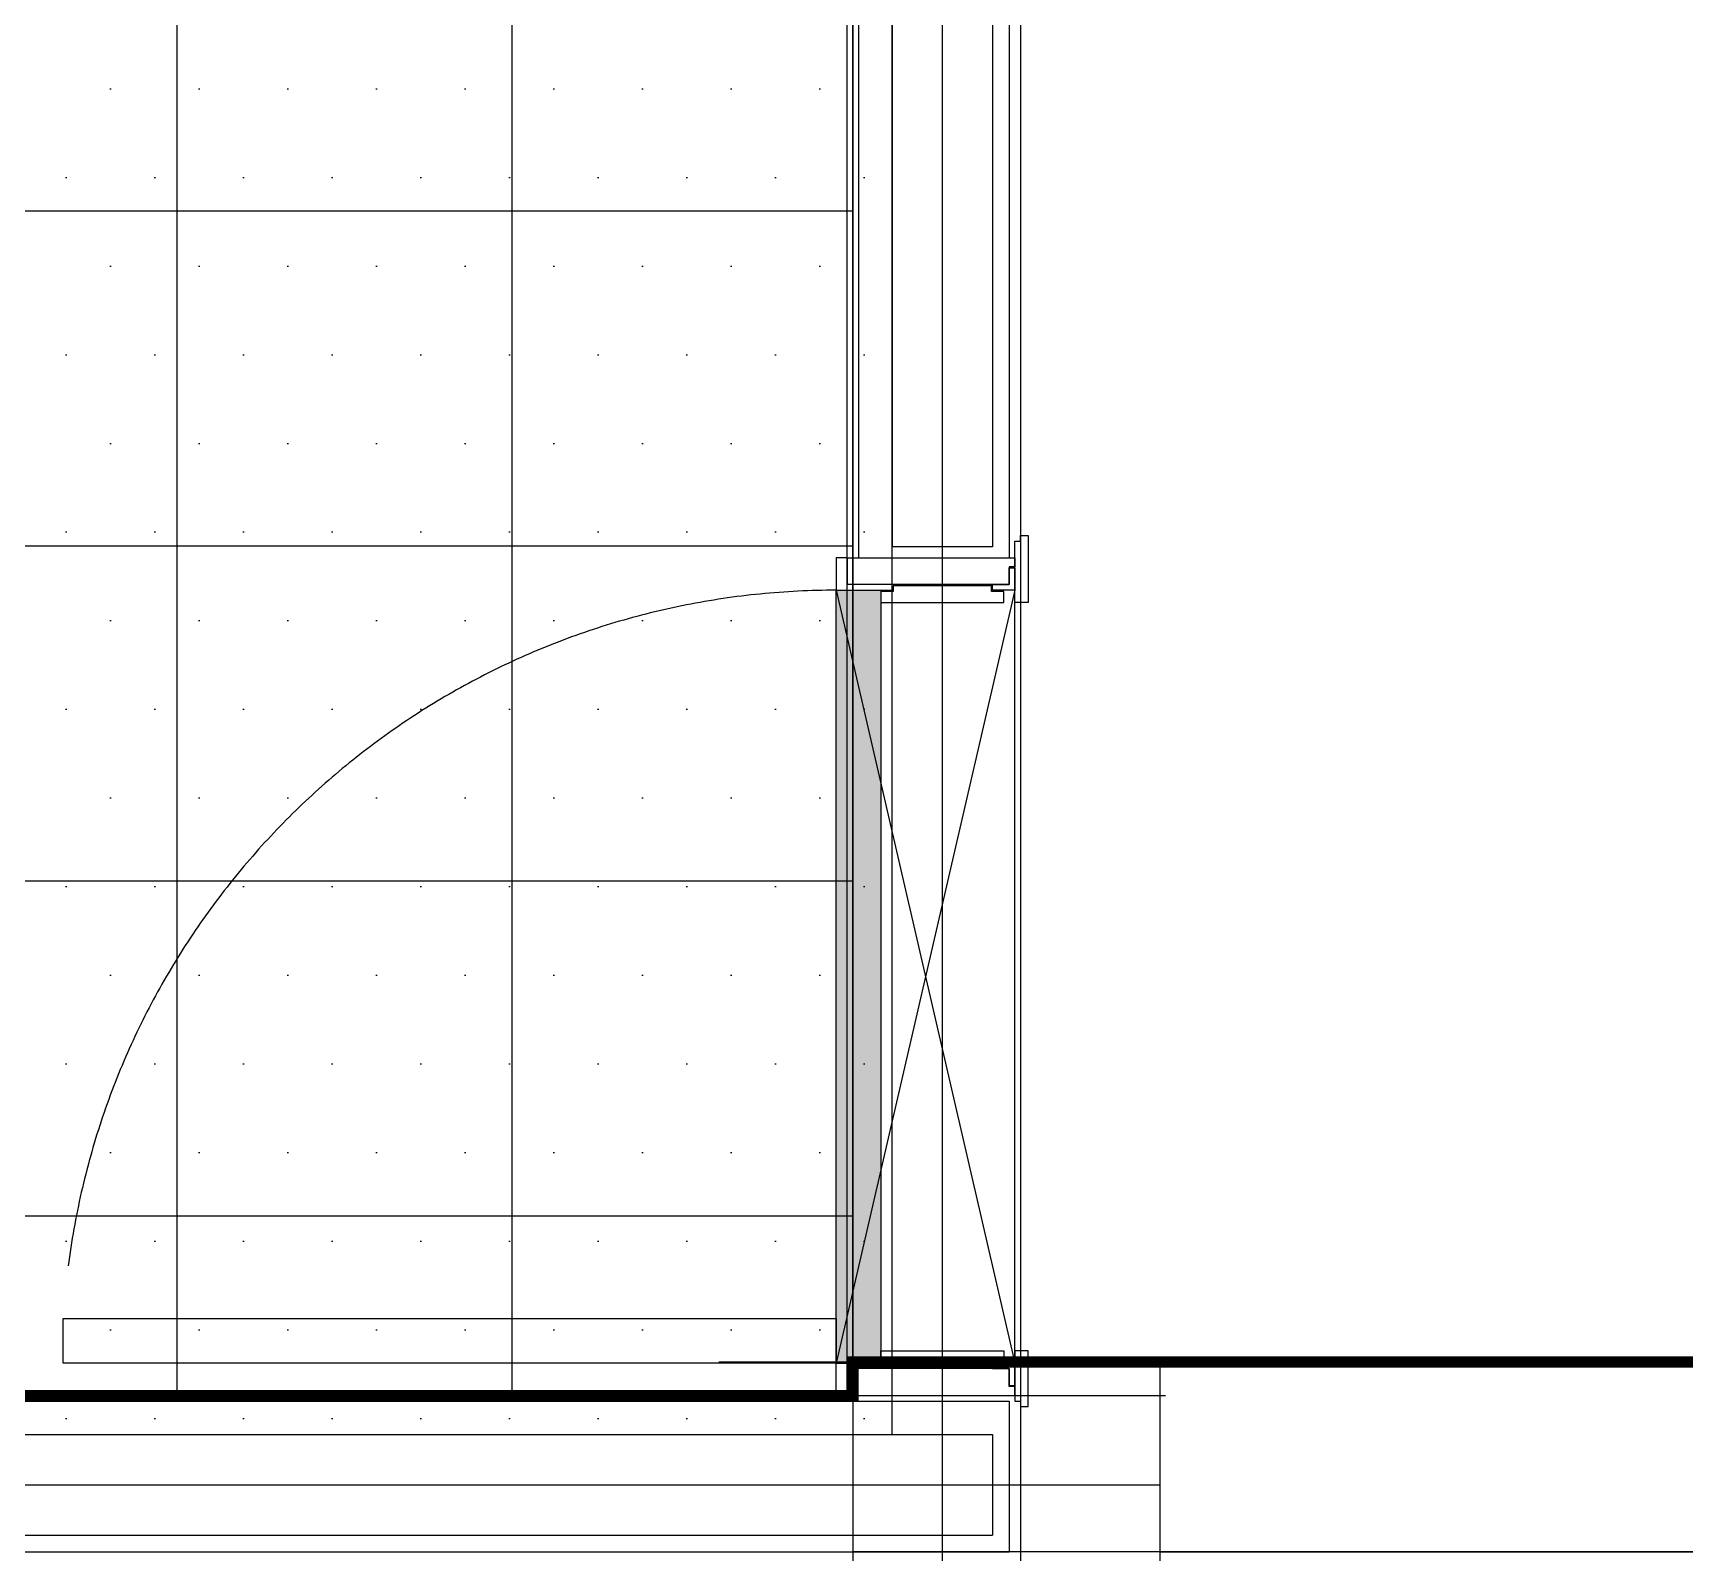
# Model space of a CAD drawing. Header units: millimetres. Extents: x 7294529 to 7346664, y 234399 to 276449.
# Drawn here: x 7335950 to 7337429, y 244698 to 246059 of the extents above; entities that cross this region are included whole.
import ezdxf
from ezdxf.xclip import XClip

# ---------------------------------------------------------------- set-up
doc = ezdxf.new("R2010")
doc.units = ezdxf.units.MM
doc.header["$LTSCALE"] = 100
doc.header["$XCLIPFRAME"] = 2
for name, pattern in [('U-59B-EX$0$CEN', [62, 60, -1, 0, -1]), ('U-59B-EX$0$DASHDOTX2', [2, 1, -0.5, 0, -0.5]), ('U-59B-EX$0$HID', [2.3, 1.5, -0.8])]:
    doc.linetypes.add(name, pattern=pattern)
for name, color, linetype in [('U-59B-EX$0$C-DOOR', 1, 'Continuous'), ('U-59B-EX$0$CEN', 1, 'U-59B-EX$0$CEN'), ('U-59B-EX$0$DOR', 4, 'Continuous'), ('U-59B-EX$0$FIN', 5, 'Continuous'), ('U-59B-EX$0$FUR_욕실', 8, 'Continuous'), ('U-59B-EX$0$HAT', 8, 'Continuous'), ('U-59B-EX$0$S-ELE', 4, 'Continuous'), ('U-59B-EX$0$WAL', 3, 'Continuous'), ('U-59B-EX$0$확장전', 4, 'U-59B-EX$0$HID')]:
    doc.layers.add(name, color=color, linetype=linetype)
doc.layers.add('U-59B-EX$0$Defpoint', color=142, linetype='Continuous', plot=False)
doc.layers.add('U-59B-EX$0$MC', color=152, linetype='Continuous', plot=False)

# ---------------------------------------------------------------- blocks, each defined once
blk = doc.blocks.new('U-59B-EX$0$욕실-39')
at = {"layer": 'U-59B-EX$0$HAT'}
h = blk.add_hatch(dxfattribs=at)
h.set_pattern_fill('_USER', color=256, scale=300, angle=180, double=1, pattern_type=0)
h.set_pattern_definition([(180, (-1320.9, 1400), (-4e-14, -300), []), (270, (-1320.9, 1400), (300, -6e-14), [])])
h.paths.add_polyline_path([(-1320.9, 1400), (0, 1400), (0, 0), (-1320.9, 0)])
h.paths.add_polyline_path([(0, 2300), (-1000, 2300), (-1000, 1440), (0, 1440)])
at = {"layer": 'U-59B-EX$0$Defpoint'}
blk.add_lwpolyline([(-1000, 2300), (-1000, 1400), (-1500, 1400), (-1500, 0), (0, 0), (0, 2300)], close=True, dxfattribs=at)
blk = doc.blocks.new('U-59B-EX$0$A$Cdfe55425')
at = {"layer": 'U-59B-EX$0$HAT'}
h = blk.add_hatch(dxfattribs=at)
h.set_pattern_fill('AR-SAND', color=252, scale=0.3, angle=450, style=0)
h.set_pattern_definition([(127.5, (3350244.997, -1210362.989), (-14.68239712, -0.48000939), [0, -11.5824, 0, -12.954, 0, -12.3825]), (97.5, (3350244.997, -1210362.99), (-21.50475302, 13.48569849), [0, -6.2484, 0, -10.4394, 0, -4.0005]), (57.5, (3350244.997, -1210372.362), (-0.04311554, 23.729771107), [0, -3.81, 0, -13.716, 0, -17.907]), (47.5, (3350244.997, -1210372.362), (-6.6878797, 22.90669357), [0, -1.905, 0, -8.9916, 0, -10.287])])
h.paths.add_polyline_path([(-160, 721), (-120, 721), (-120, 29), (-160, 29)])
at = {"layer": 'U-59B-EX$0$C-DOOR', "ltscale": 3}
for p, q in [((-160, 29), (-160, 721)), ((-160, 721), (0, 29)), ((0, 721), (-160, 29)), ((0, 29), (0, 721))]:
    blk.add_line(p, q, dxfattribs=at)
at = {"layer": 'U-59B-EX$0$C-DOOR', "color": 1, "linetype": 'U-59B-EX$0$DASHDOTX2', "ltscale": 10}
blk.add_arc((-159.2, 26.9), 694.1, 90.0696, 176.5209, dxfattribs=at)
at = {"layer": 'U-59B-EX$0$DOR'}
for p, q in [((-120, 30), (-120, 40)), ((-120, 40), (-10, 40)), ((-109, 30), (-120, 30)), ((-109, 25), (-109, 30)), ((-10, 30), (-21, 30)), ((-21, 30), (-21, 25)), ((-10, 40), (-10, 30)), ((12, 40), (0, 40)), ((0, 40), (0, -5)), ((12, -10), (12, 40)), ((-5, 24), (-150, 24)), ((-150, 24), (-150, 0)), ((-21, 25), (-109, 25)), ((0, 29), (-20, 29)), ((-20, 29), (-20, 24)), ((-20, 24), (-5, 24)), ((-5, 8), (-5, 24)), ((-5, 24), (-5, 9)), ((0, 9), (0, 29)), ((-150, 0), (0, 0)), ((-5, 9), (0, 9)), ((0, 8), (-5, 8)), ((0, 0), (0, 8)), ((0, -5), (5, -5)), ((5, -5), (5, -10)), ((5, -10), (12, -10))]:
    blk.add_line(p, q, dxfattribs=at)
for points in [[(12, 770), (12, 710), (0, 710), (0, 765), (5, 765), (5, 770)], [(-160, 721), (-110, 721), (-110, 726), (-150, 726), (-150, 750), (-160, 750)], [(0, 750), (0, 742), (-5, 742), (-5, 726), (-150, 726), (-150, 750)], [(0, 721), (-20, 721), (-20, 726), (-5, 726), (-5, 741), (0, 741)], [(-21, 725), (-109, 725), (-109, 720), (-120, 720), (-120, 710), (-10, 710), (-10, 720), (-21, 720)], [(-160, 29), (-110, 29), (-110, 24), (-150, 24), (-150, 0), (-160, 0)]]:
    blk.add_lwpolyline(points, close=True, dxfattribs=at)
at = {"layer": 'U-59B-EX$0$DOR', "elevation": 0}
blk.add_lwpolyline([(-160, 29), (-852, 29), (-852, 69), (-160, 69)], close=True, dxfattribs=at)
at = {"layer": 'U-59B-EX$0$HAT', "color": 5, "elevation": 0}
blk.add_lwpolyline([(-160, 721), (-120, 721), (-120, 29), (-160, 29)], close=True, dxfattribs=at)
blk = doc.blocks.new('U-59B-EX$0$S-CEN')
at = {"layer": 'U-59B-EX$0$S-ELE'}
h = blk.add_hatch(dxfattribs=at)
h.set_pattern_fill('DOTS', color=256, scale=50, angle=-90)
h.set_pattern_definition([(270, (-5530, 9382.5), (79.375, -39.6875), [0, -79.375])])
h.paths.add_polyline_path([(-9745, 6015), (-9745, 4945), (-12120, 4945), (-12120, 6520), (-10650, 6520), (-10650, 6015)])
at = {"layer": 'U-59B-EX$0$S-ELE', "color": 8, "linetype": 'U-59B-EX$0$CEN'}
for p, q in [((-12225, 1495), (-12225, 4980)), ((-9315, 4900), (-14225, 4900))]:
    blk.add_line(p, q, dxfattribs=at)
at = {"layer": 'U-59B-EX$0$S-ELE'}
blk.add_lwpolyline([(-12120, 6520), (-12120, 4945), (-9745, 4945), (-9745, 6015), (-10650, 6015), (-10650, 6520), (-12120, 6520)], dxfattribs=at)
blk = doc.blocks.new('U-59B-EX', base_point=(0, 0))
at = {"layer": 'U-59B-EX$0$CEN'}
for p, q in [((6250, -1640), (6250, -4160)), ((3400, -3965), (8310, -3965)), ((6610, -4160), (6140, -4160)), ((6310, -4160), (6310, -9365))]:
    blk.add_line(p, q, dxfattribs=at)
at = {"layer": 'U-59B-EX$0$FIN'}
for p, q in [((6310, -2255), (6310, -4025)), ((3830, -4025), (5420, -4025)), ((6175, -4025), (6310, -4025))]:
    blk.add_line(p, q, dxfattribs=at)
at = {"layer": 'U-59B-EX$0$MC'}
blk.add_line((3400, -4035), (8310, -4035), dxfattribs=at)
at = {"layer": 'U-59B-EX$0$WAL'}
for p, q in [((6295, -2255), (6295, -4010)), ((6205, -2345), (6205, -4010)), ((3830, -3920), (5410, -3920)), ((3830, -4010), (5410, -4010)), ((6205, -4010), (6295, -4010))]:
    blk.add_line(p, q, dxfattribs=at)
blk.add_lwpolyline([(5410, -4010), (5410, -3920)], dxfattribs=at)
at = {"layer": 'U-59B-EX$0$FUR_욕실', "xscale": -1, "rotation": 90}
blk.add_blockref('U-59B-EX$0$욕실-39', (6170, -3885), dxfattribs=at)
at = {"layer": 'U-59B-EX$0$FIN'}
for p, q in [((6175, -2375), (6175, -4025)), ((3860, -3890), (5420, -3890))]:
    blk.add_line(p, q, dxfattribs=at)
at = {"layer": 'U-59B-EX$0$MC'}
for p, q in [((6170, -1640), (6170, -4165)), ((6140, -3765), (6140, -9365)), ((3400, -3885), (8310, -3885))]:
    blk.add_line(p, q, dxfattribs=at)
at = {"layer": 'U-59B-EX$0$확장전', "const_width": 10}
blk.add_lwpolyline([(6170, -2255), (6170, -3885), (6140, -3885), (6140, -7035)], dxfattribs=at)
at = {"layer": 'U-59B-EX$0$DOR', "xscale": -1, "rotation": 90}
blk.add_blockref('U-59B-EX$0$A$Cdfe55425', (6170, -4030), dxfattribs=at)
at = {"layer": 'U-59B-EX$0$S-ELE', "xscale": -1}
blk.add_blockref('U-59B-EX$0$S-CEN', (-5915, -8865), dxfattribs=at)

msp = doc.modelspace()

# ---------------------------------------------------------------- block references
ref = msp.add_blockref('U-59B-EX', (7332799.4, 251009.4), dxfattribs=dict(xscale=-1, rotation=90))
XClip(ref).set_block_clipping_path([(-200.0000000025, 18.6626555426), (-199.9999999993, -1902.3864105549), (-2065.0000000006, -1902.3864105558), (-2065.0000000006, -980.0000000009), (-5945.0000000005, -980.0000000009), (-5945.0000000005, -9365), (8309.9999999995, -9365), (8309.9999999995, 1.3373444583)])

doc.saveas('drawing.dxf')
